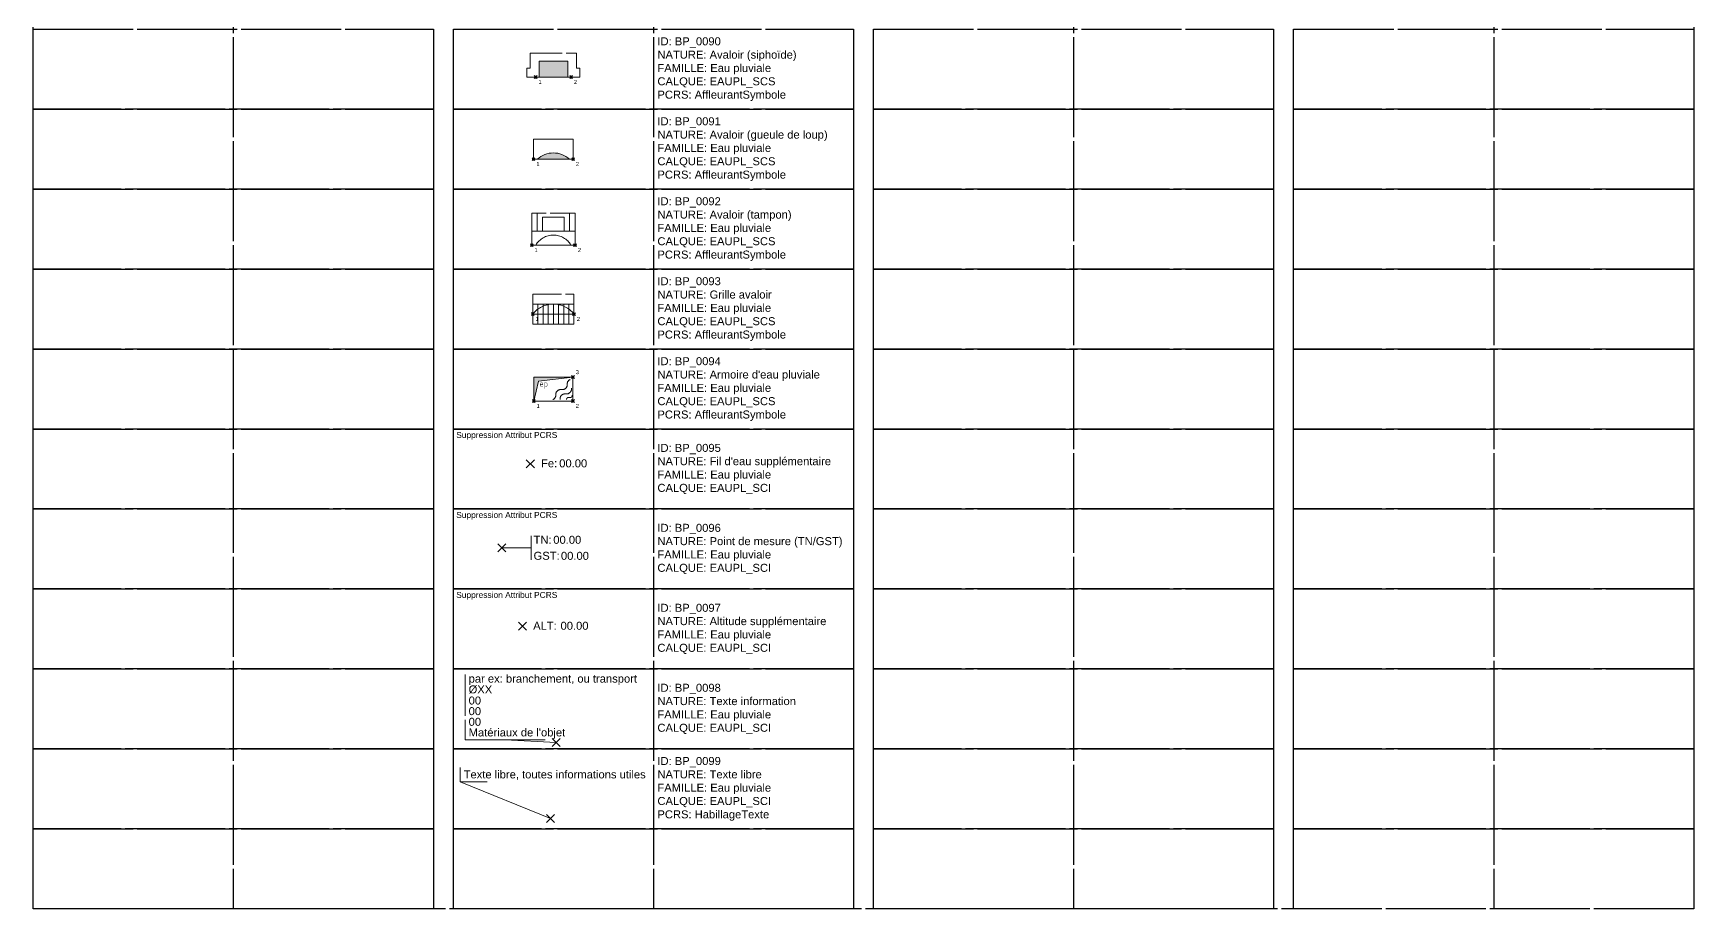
# Model space of a CAD drawing. Header units: metres. Extents: x 3067 to 3319, y 1703 to 1914.
# Drawn here: x 3109.05 to 3150.55, y 1871.25 to 1893.15 of the extents above; entities that cross this region are included whole.
import ezdxf
from ezdxf.enums import TextEntityAlignment as Align

# ---------------------------------------------------------------- set-up
doc = ezdxf.new("R2010")
doc.units = ezdxf.units.M
doc.header["$PDMODE"] = 3
doc.header["$PDSIZE"] = 0.1
doc.linetypes.add('Socle_Continu', pattern=[2.5, 2.5, 0])
doc.layers.get('0').update_dxf_attribs({"lineweight": 30})
doc.layers.add('1', color=7, linetype='Socle_Continu', lineweight=30)
doc.layers.add('3_sens et nbr de points', color=7, linetype='Socle_Continu', lineweight=5)
doc.layers.add('EAUPL_SCI', color=5, linetype='Socle_Continu', lineweight=13, true_color=0x0000ff)
doc.layers.add('EAUPL_SCS', color=5, linetype='Socle_Continu', lineweight=13, true_color=0x0000ff)
doc.styles.add('Reseaux', font='arial.ttf')
doc.styles.get("Standard").update_dxf_attribs({"font": 'arial.ttf'})

# ---------------------------------------------------------------- blocks, each defined once
blk = doc.blocks.new('BP_0095')
at = {"layer": 'EAUPL_SCI', "linetype": 'Socle_Continu'}
blk.add_point((0, 0), dxfattribs=at)
at = {"layer": 'EAUPL_SCI', "linetype": 'Socle_Continu', "insert": (0.268, 0.01), "char_height": 0.2, "attachment_point": 4}
blk.add_mtext_dynamic_manual_height_columns('Fe:', width=0.46273, gutter_width=1, heights=[0], dxfattribs=at)
at = {"layer": 'EAUPL_SCI', "linetype": 'Socle_Continu'}
blk.add_attdef('FE', text='', height=0.2, dxfattribs=at).set_placement((0.722, 0.01), align=Align.MIDDLE_LEFT)
at = {"layer": 'EAUPL_SCI', "linetype": 'Socle_Continu', "style": 'Reseaux', "flags": 9}
for tag, p in [('ID', (1.737, -0.12)), ('NATURE', (1.737, -0.441))]:
    blk.add_attdef(tag, p, '', height=0.2, dxfattribs=at)
at = {"layer": 'EAUPL_SCI', "linetype": 'Socle_Continu', "flags": 9}
for tag, p in [('FAMILLE', (1.737, -0.763)), ('CALQUE', (1.737, -1.084))]:
    blk.add_attdef(tag, p, '', height=0.2, dxfattribs=at)
blk = doc.blocks.new('*U408')
at = {"layer": 'EAUPL_SCI', "linetype": 'Socle_Continu'}
blk.add_line((0.733, 0), (0, 0), dxfattribs=at)
at = {"layer": 'EAUPL_SCI', "linetype": 'Socle_Continu', "flags": 128}
blk.add_lwpolyline([(0.733, -0.3), (0.733, 0.3)], dxfattribs=at)
at = {"layer": 'EAUPL_SCI', "linetype": 'Socle_Continu'}
blk.add_point((0, 0), dxfattribs=at)
at = {"layer": 'EAUPL_SCI', "linetype": 'Socle_Continu', "char_height": 0.2, "attachment_point": 4}
for s, insert in [('TN:', (0.793, 0.2)), ('GST:', (0.793, -0.201))]:
    blk.add_mtext_dynamic_manual_height_columns(s, width=0.46273, gutter_width=1, heights=[0], dxfattribs=dict(at, insert=insert))
at = {"layer": 'EAUPL_SCI', "linetype": 'Socle_Continu'}
for tag, p in [('TN', (1.286, 0.2)), ('GST', (1.477, -0.201))]:
    blk.add_attdef(tag, text='', height=0.2, dxfattribs=at).set_placement(p, align=Align.MIDDLE_LEFT)
at = {"layer": 'EAUPL_SCI', "linetype": 'Socle_Continu', "style": 'Reseaux', "flags": 9}
for tag, p in [('ID', (2.428, 0.07)), ('NATURE', (2.428, -0.251))]:
    blk.add_attdef(tag, p, '', height=0.2, dxfattribs=at)
at = {"layer": 'EAUPL_SCI', "linetype": 'Socle_Continu', "flags": 9}
for tag, p in [('FAMILLE', (2.428, -0.573)), ('CALQUE', (2.428, -0.894))]:
    blk.add_attdef(tag, p, '', height=0.2, dxfattribs=at)
blk = doc.blocks.new('BP_0097')
at = {"layer": 'EAUPL_SCI', "linetype": 'Socle_Continu'}
blk.add_point((0, 0), dxfattribs=at)
at = {"layer": 'EAUPL_SCI', "linetype": 'Socle_Continu', "insert": (0.268, 0.01), "char_height": 0.2, "attachment_point": 4}
blk.add_mtext_dynamic_manual_height_columns('ALT:', width=0.46273, gutter_width=1, heights=[0], dxfattribs=at)
at = {"layer": 'EAUPL_SCI', "linetype": 'Socle_Continu'}
blk.add_attdef('ALT', text='', height=0.2, dxfattribs=at).set_placement((0.952, 0.01), align=Align.MIDDLE_LEFT)
at = {"layer": 'EAUPL_SCI', "linetype": 'Socle_Continu', "style": 'Reseaux', "flags": 9}
for tag, p in [('NATURE', (2.06, -0.173)), ('ID', (2.06, 0.148))]:
    blk.add_attdef(tag, p, '', height=0.2, dxfattribs=at)
at = {"layer": 'EAUPL_SCI', "linetype": 'Socle_Continu', "flags": 9}
for tag, p in [('FAMILLE', (2.06, -0.495)), ('CALQUE', (2.06, -0.816)), ('TYPE', (2.046, -1.112))]:
    blk.add_attdef(tag, p, '', height=0.2, dxfattribs=at)
blk = doc.blocks.new('BP_0090')
at = {"layer": 'EAUPL_SCS', "linetype": 'Socle_Continu'}
blk.add_hatch(color=256, dxfattribs=at).paths.add_polyline_path([(0.083, 0), (0.083, 0.394), (0.802, 0.394), (0.802, 0)])
at = {"layer": 'EAUPL_SCS', "linetype": 'Socle_Continu', "flags": 128}
for points in [[(-0.221, 0.225), (-0.221, 0), (0, 0), (0.885, 0), (1.106, 0), (1.106, 0.225), (1.023, 0.225), (1.023, 0.6), (-0.138, 0.6), (-0.138, 0.225)], [(0.083, 0.394), (0.802, 0.394), (0.802, 0), (0.083, 0)]]:
    blk.add_lwpolyline(points, close=True, dxfattribs=at)
at = {"layer": 'EAUPL_SCS', "linetype": 'Socle_Continu', "flags": 9}
for tag, p in [('ID', (1.355, 0.78)), ('NATURE', (1.355, 0.459)), ('CALQUE', (1.355, -0.184)), ('FAMILLE', (1.355, 0.137)), ('PCRS', (1.355, -0.505))]:
    blk.add_attdef(tag, p, '', height=0.2, dxfattribs=at)
blk = doc.blocks.new('BP_0091')
at = {"layer": 'EAUPL_SCS', "linetype": 'Socle_Continu'}
h = blk.add_hatch(color=256, dxfattribs=at)
h.dxf.hatch_style = 1
h.paths.add_polyline_path([(0.093, 0), (0.898, 0, 0.388383)])
blk.add_line((0.898, 0), (0.093, 0), dxfattribs=at)
at = {"layer": 'EAUPL_SCS', "linetype": 'Socle_Continu', "flags": 128}
blk.add_lwpolyline([(0, 0), (0, 0.5), (0.99, 0.5), (0.99, 0)], close=True, dxfattribs=at)
at = {"layer": 'EAUPL_SCS', "linetype": 'Socle_Continu'}
blk.add_arc((0.495, -0.44), 0.596, 47.5494, 132.4506, dxfattribs=at)
at = {"layer": 'EAUPL_SCS', "linetype": 'Socle_Continu', "flags": 9}
for tag, p in [('ID', (1.448, 0.909)), ('NATURE', (1.448, 0.587)), ('FAMILLE', (1.448, 0.266)), ('CALQUE', (1.448, -0.055)), ('PCRS', (1.448, -0.377))]:
    blk.add_attdef(tag, p, '', height=0.2, dxfattribs=at)
blk = doc.blocks.new('BP_0092')
at = {"layer": 'EAUPL_SCS', "linetype": 'Socle_Continu'}
for p, q in [((0.135, 0.8), (0.135, 0.35)), ((0.947, 0.35), (0.947, 0.8)), ((0, 0.35), (1.082, 0.35))]:
    blk.add_line(p, q, dxfattribs=at)
at = {"layer": 'EAUPL_SCS', "linetype": 'Socle_Continu', "flags": 128}
blk.add_lwpolyline([(0, 0), (1.082, 0), (1.082, 0.8), (0.947, 0.8), (0.135, 0.8), (0, 0.8), (0, 0.35)], close=True, dxfattribs=at)
blk.add_lwpolyline([(0.271, 0.35), (0.271, 0.7), (0.812, 0.7), (0.812, 0.35)], dxfattribs=at)
at = {"layer": 'EAUPL_SCS', "linetype": 'Socle_Continu'}
blk.add_arc((0.541, -0.262), 0.512, 30.7558, 149.2442, dxfattribs=at)
at = {"layer": 'EAUPL_SCS', "linetype": 'Socle_Continu', "flags": 9}
for tag, p in [('ID', (1.47, 1.096)), ('NATURE', (1.47, 0.774)), ('FAMILLE', (1.47, 0.453)), ('CALQUE', (1.47, 0.132)), ('PCRS', (1.47, -0.19))]:
    blk.add_attdef(tag, p, '', height=0.2, dxfattribs=at)
blk = doc.blocks.new('BP_0093')
at = {"layer": 'EAUPL_SCS', "linetype": 'Socle_Continu'}
for p, q in [((1.03, 0.25), (0, 0.25)), ((0, 0), (1.03, 0)), ((0.129, 0.25), (0.129, -0.25)), ((0.258, -0.25), (0.258, 0.25)), ((0.386, 0.25), (0.386, -0.25)), ((0.515, -0.25), (0.515, 0.25)), ((0.644, 0.25), (0.644, -0.25)), ((0.773, -0.25), (0.773, 0.25)), ((0.902, 0.25), (0.902, -0.25))]:
    blk.add_line(p, q, dxfattribs=at)
at = {"layer": 'EAUPL_SCS', "linetype": 'Socle_Continu', "flags": 128}
blk.add_lwpolyline([(1.03, -0.25), (0, -0.25), (0, 0.5), (1.03, 0.5)], close=True, dxfattribs=at)
at = {"layer": 'EAUPL_SCS', "linetype": 'Socle_Continu'}
blk.add_arc((0.515, -0.405), 0.656, 38.2258, 141.7742, dxfattribs=at)
at = {"layer": 'EAUPL_SCS', "linetype": 'Socle_Continu', "flags": 9}
for tag, p in [('ID', (1.496, 0.814)), ('NATURE', (1.496, 0.493)), ('CALQUE', (1.496, -0.15)), ('FAMILLE', (1.496, 0.171)), ('PCRS', (1.496, -0.471))]:
    blk.add_attdef(tag, p, '', height=0.2, dxfattribs=at)
blk = doc.blocks.new('*U329')
at = {"layer": 'EAUPL_SCI', "linetype": 'Socle_Continu'}
blk.add_line((-1.273, 0.062), (0, 0), dxfattribs=at)
at = {"layer": 'EAUPL_SCI', "linetype": 'Socle_Continu', "flags": 128}
blk.add_lwpolyline([(-0.273, 0.062), (-2.273, 0.062), (-2.273, 1.7)], dxfattribs=at)
at = {"layer": 'EAUPL_SCI', "linetype": 'Socle_Continu'}
blk.add_point((0, 0), dxfattribs=at)
for tag, p in [('TYPE', (-2.185, 1.495)), ('DIAM', (-2.185, 1.225)), ('NBR', (-2.185, 0.947)), ('LARG', (-2.185, 0.681)), ('HAUT', (-2.185, 0.415)), ('MATER', (-2.185, 0.149))]:
    blk.add_attdef(tag, p, '', height=0.2, dxfattribs=at)
at = {"layer": 'EAUPL_SCI', "linetype": 'Socle_Continu', "flags": 9}
for tag, p in [('NATURE', (2.47, 1.097)), ('ID', (2.47, 1.418)), ('FAMILLE', (2.47, 0.776)), ('CALQUE', (2.47, 0.454))]:
    blk.add_attdef(tag, p, '', height=0.2, dxfattribs=at)
blk = doc.blocks.new('*U331')
at = {"layer": 'EAUPL_SCI', "linetype": 'Socle_Continu'}
blk.add_line((-2.262, 0.914), (0, 0), dxfattribs=at)
at = {"layer": 'EAUPL_SCI', "linetype": 'Socle_Continu', "flags": 128}
blk.add_lwpolyline([(-1.589, 0.914), (-2.262, 0.914), (-2.262, 1.271)], dxfattribs=at)
at = {"layer": 'EAUPL_SCI', "linetype": 'Socle_Continu'}
blk.add_point((0, 0), dxfattribs=at)
blk.add_attdef('TXT', (-2.173, 1.001), '', height=0.2, dxfattribs=at)
at = {"layer": 'EAUPL_SCI', "linetype": 'Socle_Continu', "flags": 9}
for tag, p in [('NATURE', (1.967, -0.177)), ('ID', (1.967, 0.144)), ('FAMILLE', (1.967, -0.499)), ('CALQUE', (1.967, -0.82)), ('PCRS', (1.967, -1.141))]:
    blk.add_attdef(tag, p, '', height=0.2, dxfattribs=at)
blk = doc.blocks.new('BP_0094')
at = {"layer": 'EAUPL_SCS', "linetype": 'Socle_Continu'}
blk.add_hatch(color=256, dxfattribs=at).paths.add_polyline_path([(0.116, 0.501), (0, 0), (0, 0.6), (0.978, 0.6)])
at = {"layer": 'EAUPL_SCS', "linetype": 'Socle_Continu', "flags": 128}
blk.add_lwpolyline([(0.978, 0), (0, 0), (0, 0.6), (0.978, 0.6)], close=True, dxfattribs=at)
at = {"layer": 'EAUPL_SCS', "linetype": 'Socle_Continu'}
blk.add_lwpolyline([(0.116, 0.501), (0, 0), (0, 0.6), (0.978, 0.6)], close=True, dxfattribs=at)
at = {"layer": 'EAUPL_SCS', "linetype": 'Socle_Continu', "const_width": 0.0107, "flags": 128}
for points in [[(0.228, 0.361), (0.188, 0.361, -0.424), (0.164, 0.385), (0.164, 0.425, -0.997785), (0.228, 0.425), (0.228, 0.409), (0.172, 0.409)], [(0.268, 0.312), (0.268, 0.457), (0.304, 0.457, -0.410802), (0.333, 0.429), (0.332, 0.387, -0.396178), (0.304, 0.361), (0.276, 0.361)]]:
    blk.add_lwpolyline(points, format="xyb", dxfattribs=at)
at = {"layer": 'EAUPL_SCS', "linetype": 'Socle_Continu', "flags": 128}
for points in [[(0.477, 0.035, 0.308109), (0.548, 0.143, -0.498161), (0.692, 0.286, 0.49989), (0.835, 0.43, -0.306811), (0.906, 0.537)], [(0.942, 0.322, -0.49989), (0.799, 0.179, 0.49989), (0.656, 0.036)], [(0.817, 0.036, -0.52802), (0.889, 0.089, 0.528439), (0.96, 0.143)]]:
    blk.add_lwpolyline(points, format="xyb", dxfattribs=at)
at = {"layer": 'EAUPL_SCS', "linetype": 'Socle_Continu', "flags": 9}
for tag, p in [('ID', (1.371, 0.853)), ('NATURE', (1.371, 0.532)), ('CALQUE', (1.371, -0.111)), ('FAMILLE', (1.371, 0.211)), ('PCRS', (1.371, -0.432))]:
    blk.add_attdef(tag, p, '', height=0.2, dxfattribs=at)

msp = doc.modelspace()

# ---------------------------------------------------------------- linework, layer by layer
at = {"linetype": 'Socle_Continu'}
for p, q in [((3114.049, 1911.253), (3114.049, 1871.253)), ((3124.549, 1911.253), (3124.549, 1871.253)), ((3135.049, 1911.253), (3135.049, 1871.253)), ((3145.549, 1911.253), (3145.549, 1871.253))]:
    msp.add_line(p, q, dxfattribs=at)
for points in [[(3109.049, 1893.253), (3119.049, 1893.253), (3119.049, 1891.253), (3109.049, 1891.253)], [(3119.549, 1893.253), (3129.549, 1893.253), (3129.549, 1891.253), (3119.549, 1891.253)], [(3130.049, 1893.253), (3140.049, 1893.253), (3140.049, 1891.253), (3130.049, 1891.253)], [(3140.549, 1893.253), (3150.549, 1893.253), (3150.549, 1891.253), (3140.549, 1891.253)], [(3109.049, 1891.253), (3119.049, 1891.253), (3119.049, 1889.253), (3109.049, 1889.253)], [(3119.549, 1891.253), (3129.549, 1891.253), (3129.549, 1889.253), (3119.549, 1889.253)], [(3130.049, 1891.253), (3140.049, 1891.253), (3140.049, 1889.253), (3130.049, 1889.253)], [(3140.549, 1891.253), (3150.549, 1891.253), (3150.549, 1889.253), (3140.549, 1889.253)], [(3109.049, 1889.253), (3119.049, 1889.253), (3119.049, 1887.253), (3109.049, 1887.253)], [(3119.549, 1889.253), (3129.549, 1889.253), (3129.549, 1887.253), (3119.549, 1887.253)], [(3130.049, 1889.253), (3140.049, 1889.253), (3140.049, 1887.253), (3130.049, 1887.253)], [(3140.549, 1889.253), (3150.549, 1889.253), (3150.549, 1887.253), (3140.549, 1887.253)], [(3109.049, 1887.253), (3119.049, 1887.253), (3119.049, 1885.253), (3109.049, 1885.253)], [(3119.549, 1887.253), (3129.549, 1887.253), (3129.549, 1885.253), (3119.549, 1885.253)], [(3130.049, 1887.253), (3140.049, 1887.253), (3140.049, 1885.253), (3130.049, 1885.253)], [(3109.049, 1885.253), (3119.049, 1885.253), (3119.049, 1883.253), (3109.049, 1883.253)], [(3119.549, 1885.253), (3129.549, 1885.253), (3129.549, 1883.253), (3119.549, 1883.253)], [(3130.049, 1885.253), (3140.049, 1885.253), (3140.049, 1883.253), (3130.049, 1883.253)], [(3109.049, 1883.253), (3119.049, 1883.253), (3119.049, 1881.253), (3109.049, 1881.253)], [(3130.049, 1883.253), (3140.049, 1883.253), (3140.049, 1881.253), (3130.049, 1881.253)], [(3140.549, 1883.253), (3150.549, 1883.253), (3150.549, 1881.253), (3140.549, 1881.253)], [(3109.049, 1881.253), (3119.049, 1881.253), (3119.049, 1879.253), (3109.049, 1879.253)], [(3130.049, 1881.253), (3140.049, 1881.253), (3140.049, 1879.253), (3130.049, 1879.253)], [(3140.549, 1881.253), (3150.549, 1881.253), (3150.549, 1879.253), (3140.549, 1879.253)], [(3109.049, 1879.253), (3119.049, 1879.253), (3119.049, 1877.253), (3109.049, 1877.253)], [(3130.049, 1879.253), (3140.049, 1879.253), (3140.049, 1877.253), (3130.049, 1877.253)], [(3140.549, 1879.253), (3150.549, 1879.253), (3150.549, 1877.253), (3140.549, 1877.253)], [(3109.049, 1877.253), (3119.049, 1877.253), (3119.049, 1875.253), (3109.049, 1875.253)], [(3119.549, 1877.253), (3129.549, 1877.253), (3129.549, 1875.253), (3119.549, 1875.253)], [(3130.049, 1877.253), (3140.049, 1877.253), (3140.049, 1875.253), (3130.049, 1875.253)], [(3140.549, 1877.253), (3150.549, 1877.253), (3150.549, 1875.253), (3140.549, 1875.253)], [(3109.049, 1875.253), (3119.049, 1875.253), (3119.049, 1873.253), (3109.049, 1873.253)], [(3119.549, 1875.253), (3129.549, 1875.253), (3129.549, 1873.253), (3119.549, 1873.253)], [(3130.049, 1875.253), (3140.049, 1875.253), (3140.049, 1873.253), (3130.049, 1873.253)], [(3140.549, 1875.253), (3150.549, 1875.253), (3150.549, 1873.253), (3140.549, 1873.253)], [(3109.049, 1873.253), (3119.049, 1873.253), (3119.049, 1871.253), (3109.049, 1871.253)], [(3119.549, 1873.253), (3129.549, 1873.253), (3129.549, 1871.253), (3119.549, 1871.253)], [(3130.049, 1873.253), (3140.049, 1873.253), (3140.049, 1871.253), (3130.049, 1871.253)], [(3140.549, 1873.253), (3150.549, 1873.253), (3150.549, 1871.253), (3140.549, 1871.253)]]:
    msp.add_lwpolyline(points, close=True, dxfattribs=at)
at = {"color": 7, "linetype": 'Socle_Continu'}
for points in [[(3140.549, 1887.253), (3150.549, 1887.253), (3150.549, 1885.253), (3140.549, 1885.253)], [(3140.549, 1885.253), (3150.549, 1885.253), (3150.549, 1883.253), (3140.549, 1883.253)]]:
    msp.add_lwpolyline(points, close=True, dxfattribs=at)
at = {"color": 64, "linetype": 'Socle_Continu'}
for points in [[(3119.549, 1883.253), (3129.549, 1883.253), (3129.549, 1881.253), (3119.549, 1881.253)], [(3119.549, 1881.253), (3129.549, 1881.253), (3129.549, 1879.253), (3119.549, 1879.253)], [(3119.549, 1879.253), (3129.549, 1879.253), (3129.549, 1877.253), (3119.549, 1877.253)]]:
    msp.add_lwpolyline(points, close=True, dxfattribs=at)
at = {"layer": '1', "color": 5, "linetype": 'Socle_Continu'}
msp.add_lwpolyline([(3109.049, 1913.947), (3150.549, 1913.947), (3150.549, 1871.253), (3109.049, 1871.253)], close=True, dxfattribs=at)
at = {"layer": '3_sens et nbr de points', "linetype": 'Socle_Continu'}
for p, q in [((3121.571, 1892.092), (3121.642, 1892.021)), ((3121.571, 1892.092), (3121.642, 1892.021)), ((3121.571, 1892.021), (3121.642, 1892.092)), ((3122.458, 1892.092), (3122.529, 1892.021)), ((3122.458, 1892.021), (3122.529, 1892.092)), ((3121.519, 1890.039), (3121.589, 1889.968)), ((3121.519, 1890.039), (3121.589, 1889.968)), ((3121.519, 1889.968), (3121.589, 1890.039)), ((3122.509, 1890.038), (3122.58, 1889.968)), ((3122.509, 1889.968), (3122.58, 1890.038)), ((3121.473, 1887.889), (3121.543, 1887.818)), ((3121.473, 1887.889), (3121.543, 1887.818)), ((3121.473, 1887.818), (3121.543, 1887.889)), ((3122.555, 1887.888), (3122.625, 1887.818)), ((3122.555, 1887.818), (3122.625, 1887.888)), ((3121.499, 1886.164), (3121.569, 1886.093)), ((3121.499, 1886.164), (3121.569, 1886.093)), ((3121.499, 1886.093), (3121.569, 1886.164)), ((3122.529, 1886.163), (3122.6, 1886.093)), ((3122.529, 1886.093), (3122.6, 1886.163)), ((3122.503, 1884.588), (3122.574, 1884.518)), ((3122.503, 1884.588), (3122.574, 1884.518)), ((3122.503, 1884.518), (3122.574, 1884.588)), ((3121.525, 1883.989), (3121.595, 1883.918)), ((3121.525, 1883.989), (3121.595, 1883.918)), ((3121.525, 1883.918), (3121.595, 1883.989)), ((3122.503, 1883.988), (3122.574, 1883.918)), ((3122.503, 1883.918), (3122.574, 1883.988))]:
    msp.add_line(p, q, dxfattribs=at)
for centre in [(3121.607, 1892.056), (3122.494, 1892.056), (3121.554, 1890.003), (3122.544, 1890.003), (3121.508, 1887.853), (3122.59, 1887.853), (3121.534, 1886.128), (3122.564, 1886.128), (3122.538, 1884.553), (3121.56, 1883.953), (3122.538, 1883.953)]:
    msp.add_circle(centre, 0.025, dxfattribs=at)

# ---------------------------------------------------------------- block references
at = {"layer": 'EAUPL_SCI', "linetype": 'Socle_Continu'}
for name, p, values in [('BP_0095', (3121.473, 1882.385), {'FE': '00.00'}), ('*U408', (3120.761, 1880.283), {'TN': '00.00', 'GST': '00.00'}), ('BP_0097', (3121.276, 1878.323), {'ALT': '00.00'}), ('*U329', (3122.116, 1875.416), {'TYPE': 'par ex: branchement, ou transport', 'DIAM': 'ØXX', 'NBR': '00', 'LARG': '00', 'HAUT': '00', 'MATER': "Matériaux de l'objet"}), ('*U331', (3121.98, 1873.514), {'TXT': 'Texte libre, toutes informations utiles'})]:
    msp.add_blockref(name, p, dxfattribs=at).add_auto_attribs(values)
at = {"layer": 'EAUPL_SCS', "linetype": 'Socle_Continu'}
for name, p in [('BP_0090', (3121.607, 1892.056)), ('BP_0091', (3121.554, 1890.003)), ('BP_0092', (3121.508, 1887.853)), ('BP_0093', (3121.534, 1886.128)), ('BP_0094', (3121.56, 1883.953))]:
    msp.add_blockref(name, p, dxfattribs=at)

# ---------------------------------------------------------------- texts
at = {"linetype": 'Socle_Continu', "char_height": 0.2, "width": 4.9, "attachment_point": 4}
for s, insert in [('ID: BP_0090\\PNATURE: Avaloir (siphoïde)\\PFAMILLE: Eau pluviale\\PCALQUE: EAUPL_SCS\\PPCRS: AffleurantSymbole', (3124.649, 1892.253)), ('ID: BP_0091\\PNATURE: Avaloir (gueule de loup)\\PFAMILLE: Eau pluviale\\PCALQUE: EAUPL_SCS\\PPCRS: AffleurantSymbole', (3124.649, 1890.253)), ('ID: BP_0092\\PNATURE: Avaloir (tampon)\\PFAMILLE: Eau pluviale\\PCALQUE: EAUPL_SCS\\PPCRS: AffleurantSymbole', (3124.649, 1888.253)), ('ID: BP_0093\\PNATURE: Grille avaloir\\PFAMILLE: Eau pluviale\\PCALQUE: EAUPL_SCS\\PPCRS: AffleurantSymbole', (3124.649, 1886.253)), ("ID: BP_0094\\PNATURE: Armoire d'eau pluviale\\PFAMILLE: Eau pluviale\\PCALQUE: EAUPL_SCS\\PPCRS: AffleurantSymbole", (3124.649, 1884.253)), ("ID: BP_0095\\PNATURE: Fil d'eau supplémentaire\\PFAMILLE: Eau pluviale\\PCALQUE: EAUPL_SCI", (3124.649, 1882.253)), ('ID: BP_0096\\PNATURE: Point de mesure (TN/GST)\\PFAMILLE: Eau pluviale\\PCALQUE: EAUPL_SCI', (3124.649, 1880.253)), ('ID: BP_0097\\PNATURE: Altitude supplémentaire\\PFAMILLE: Eau pluviale\\PCALQUE: EAUPL_SCI', (3124.649, 1878.253)), ('ID: BP_0098\\PNATURE: Texte information\\PFAMILLE: Eau pluviale\\PCALQUE: EAUPL_SCI', (3124.649, 1876.253)), ('ID: BP_0099\\PNATURE: Texte libre\\PFAMILLE: Eau pluviale\\PCALQUE: EAUPL_SCI\\PPCRS: HabillageTexte', (3124.649, 1874.253))]:
    msp.add_mtext(s, dxfattribs=dict(at, insert=insert))
at = {"color": 64, "linetype": 'Socle_Continu', "char_height": 0.15, "attachment_point": 1}
for insert in [(3119.621, 1883.179), (3119.621, 1881.179), (3119.621, 1879.179)]:
    msp.add_mtext_dynamic_manual_height_columns('Suppression Attribut PCRS', width=3.89254, gutter_width=12.5, heights=[0], dxfattribs=dict(at, insert=insert))
at = {"layer": '3_sens et nbr de points', "linetype": 'Socle_Continu', "char_height": 0.1, "attachment_point": 1}
for s, insert in [('1', (3121.677, 1891.986)), ('2', (3122.564, 1891.985)), ('1', (3121.625, 1889.932)), ('2', (3122.615, 1889.932)), ('1', (3121.579, 1887.782)), ('2', (3122.661, 1887.782)), ('1', (3121.605, 1886.057)), ('2', (3122.635, 1886.057)), ('3', (3122.609, 1884.726)), ('1', (3121.631, 1883.882)), ('2', (3122.609, 1883.882))]:
    msp.add_mtext_dynamic_manual_height_columns(s, width=0.17351, gutter_width=1, heights=[0], dxfattribs=dict(at, insert=insert))

doc.saveas('drawing.dxf')
